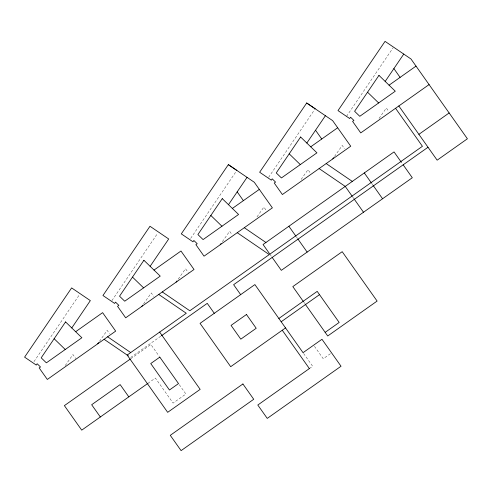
<?xml version="1.0" encoding="UTF-8"?>
<svg xmlns="http://www.w3.org/2000/svg" width="492" height="492" viewBox="0 0 492 492"><rect width="100%" height="100%" fill="white"/><g stroke="black" fill="none" stroke-linecap="round" stroke-linejoin="round"><path stroke-width="0.37" stroke-dasharray="2.46 1.84" d="M33.966 361.651L79.704 294.314M111.887 300.649L157.625 233.313M190.668 238.38L235.975 171.677M268.589 177.378L314.763 109.409M346.509 116.376L393.114 47.773M65.215 365.568L72.945 354.566L75.743 358.514M99.445 341.368L107.176 330.36L109.568 333.748M143.572 303.933L151.302 292.931L153.695 296.313M178.227 279.118L185.527 268.724L188.319 272.679M222.353 241.689L229.653 231.295L232.046 234.678M257.008 216.874L263.878 207.089L266.277 210.478M301.129 179.439L308.004 169.66L310.397 173.043M334.505 156.462L342.235 145.454L344.628 148.842M379.055 118.418L386.355 108.025L388.748 111.407M130.706 357.469L161.358 335.802M130.7 358.748L150.866 344.486L159.291 356.405M147.914 383.354L155.404 378.053L173.098 403.083L185.896 394.031L178.805 384M309.37 368.576L312.641 366.257L303.035 352.672M330.39 353.711L323.25 358.754L313.644 345.169M371.509 183.116L372.665 184.752M352.438 196.603L353.594 198.239M296.276 236.713L297.635 238.626M270.016 254.358L271.32 256.203M303.859 302.229L304.745 303.478"/><path stroke-width="0.74" d="M71.777 327.949L90.344 300.612L71.635 287.906L24.6 357.143L36.267 365.07L37.164 363.748L40.51 366.989L39.182 367.93L47.324 379.449L115.675 331.122L102.613 312.654L75.657 331.719M150.128 266.313L168.701 238.977L149.986 226.271L102.951 295.507L114.624 303.435L115.522 302.113L118.861 305.36L117.533 306.295L125.681 317.814L194.026 269.487L180.97 251.018L154.008 270.083M228.343 164.635L181.302 233.872L192.975 241.8L193.873 240.477L197.212 243.725L195.884 244.659L204.032 256.178L272.377 207.852L254.278 182.255L228.343 164.635L236.837 170.417M228.479 204.678L247.052 177.341M306.694 103L259.653 172.237L271.326 180.164L272.224 178.842L275.563 182.089L274.235 183.024L282.383 194.543L350.728 146.216L332.629 120.62L306.694 103L315.188 108.781M306.83 143.043L325.403 115.712M385.181 81.414L403.754 54.077M97.73 343.81L98.591 342.592M141.85 306.381L142.711 305.157M176.081 282.174L176.942 280.957M220.201 244.745L221.062 243.522M332.783 158.91L333.644 157.686M389.067 85.177L416.023 66.119M310.716 146.813L337.672 127.754M232.359 208.448L259.321 189.383M429.079 84.587L360.734 132.908L352.592 121.389L353.92 120.454L350.575 117.207L349.677 118.529L338.004 110.602L385.045 41.365L410.98 58.985L467.4 138.781L437.148 160.171L398.827 105.971M418.889 134.341L449.141 112.951M161.444 335.735L207.243 303.355L214.278 313.306M428.015 147.256L233.632 284.696L240.668 294.647M130.189 359.111L64.384 405.629L81.721 430.149L147.914 383.354M278.859 318.484L317.199 291.375L339.173 322.451L325.163 332.358M281.172 321.756L319.511 294.647M285.532 327.918L230.693 366.694L200.053 323.361L254.893 284.585L303.035 352.672L321.971 339.283L341.03 366.233L267.248 418.397L257.802 405.033L309.523 368.465M326.184 163.572L352.303 181.419M319.117 168.572L345.236 186.413L352.192 196.253M244.303 227.704L265.932 242.488M237.236 232.704L269.265 254.592L189.82 310.766L162.274 291.94M158.738 294.437L186.29 313.263L127.176 355.058L167.674 412.333L200.164 389.363L159.666 332.088M107.643 336.799L130.706 352.561M104.113 339.302L128.35 355.864M367.549 92.195L378.656 102.963M289.198 153.83L300.305 164.599M210.847 215.465L221.947 226.234M132.496 277.101L143.596 287.869M54.145 338.73L65.245 349.504M393.889 68.597L400.094 77.379M395.556 108.289L422.431 146.296L269.874 254.161L263.06 244.518L394.037 151.911L401.429 162.366M403.169 164.826L412.302 177.741L281.319 270.348L272.187 257.433M364.308 172.932L371.263 182.772M373.004 185.232L382.567 198.762M315.538 130.232L321.743 139.008M353.933 198.713L363.496 212.243M288.884 226.258L295.846 236.098M298.017 239.173L307.149 252.088M237.187 191.868L243.392 200.644M303.423 301.602L292.814 286.602L342.192 251.683L377.112 301.067L327.727 335.981L305.188 304.105M282.26 330.237L309.37 368.576M128.812 396.859L120.14 384.596L91.666 404.731L100.337 416.988M65.559 321.916L41.193 357.825L46.371 362.844L81.875 337.746L65.559 321.916M143.91 260.28L119.544 296.19L124.722 301.209L160.226 276.11L143.91 260.28M222.261 198.645L197.895 234.555L203.079 239.579L238.577 214.475L222.261 198.645M300.612 137.01L276.246 172.92L281.43 177.944L316.928 152.84L300.612 137.01M378.963 75.381L354.603 111.284L359.781 116.309L395.279 91.205L378.963 75.381M159.814 357.143L150.749 363.551L169.445 390.002L178.516 383.588L159.814 357.143M246.467 314.505L231.062 325.397L240.797 339.166L256.203 328.269L246.467 314.505M242.913 383.975L170.275 435.334L181.093 450.635L253.731 399.276L242.913 383.975"/></g></svg>
